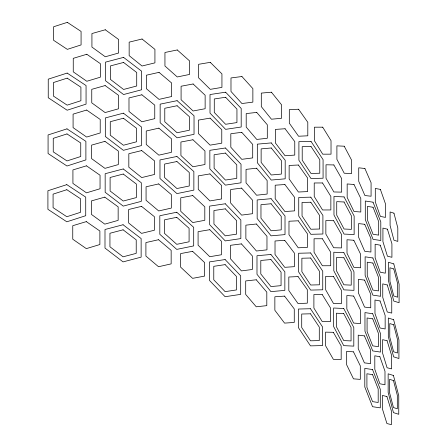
<?xml version="1.0" encoding="UTF-8"?>
<svg xmlns="http://www.w3.org/2000/svg" width="447" height="447" viewBox="0 0 447 447"><rect width="100%" height="100%" fill="white"/><g stroke="black" fill="none" stroke-linecap="round" stroke-linejoin="round"><path stroke-width="0.67" d="M67.329 22.35L53.579 26.781L53.579 40.286L67.329 49.36L81.075 44.929L81.075 31.424L67.329 22.35M67.151 73.073L48.242 79.164L48.242 97.737L67.151 110.219L86.059 104.129L86.059 85.55L67.151 73.073M67.162 78.136L53.411 82.566L53.411 96.071L67.162 105.146L80.913 100.715L80.913 87.21L67.162 78.136M66.983 128.859L48.075 134.949L48.075 153.528L66.983 166.005L85.891 159.914L85.891 141.341L66.983 128.859M66.994 133.921L53.249 138.352L53.249 151.857L66.994 160.937L80.745 156.506L80.745 142.995L66.994 133.921M66.821 184.645L47.913 190.74L47.913 209.313L66.821 221.796L85.729 215.7L85.729 197.127L66.821 184.645M66.832 189.707L53.081 194.138L53.081 207.643L66.832 216.722L80.577 212.291L80.577 198.786L66.832 189.707M86.819 54.255L73.252 58.35L73.252 71.855L86.819 81.265L100.379 77.175L100.379 63.67L86.819 54.255M86.651 110.04L73.085 114.136L73.085 127.641L86.651 137.056L100.217 132.96L100.217 119.455L86.651 110.04M86.483 165.826L72.922 169.921L72.922 183.426L86.483 192.841L100.05 188.746L100.05 175.241L86.483 165.826M86.321 221.617L72.755 225.707L72.755 239.212L86.321 248.627L99.882 244.531L99.882 231.026L86.321 221.617M105.285 29.77L91.926 33.547L91.926 47.052L105.285 56.78L118.651 53.009L118.651 39.504L105.285 29.77M105.123 85.556L91.758 89.333L91.758 102.838L105.123 112.571L118.489 108.794L118.489 95.289L105.123 85.556M104.956 141.347L91.59 145.119L91.59 158.624L104.956 168.357L118.321 164.58L118.321 151.075L104.956 141.347M104.794 197.133L91.428 200.904L91.428 214.409L104.794 224.143L118.153 220.365L118.153 206.86L104.794 197.133M123.562 57.384L105.492 62.144L105.492 80.717L123.562 94.535L141.632 89.774L141.632 71.202L123.562 57.384M123.573 62.451L110.437 65.91L110.437 79.415L123.573 89.461L136.715 86.003L136.715 72.498L123.573 62.451M123.394 113.169L105.324 117.93L105.324 136.503L123.394 150.321L141.47 145.56L141.47 126.987L123.394 113.169M123.411 118.237L110.269 121.696L110.269 135.201L123.411 145.247L136.547 141.788L136.547 128.283L123.411 118.237M123.232 168.955L105.162 173.715L105.162 192.288L123.232 206.106L141.302 201.351L141.302 182.773L123.232 168.955M123.243 174.023L110.102 177.481L110.102 190.986L123.243 201.033L136.385 197.574L136.385 184.069L123.243 174.023M123.065 224.746L104.995 229.501L104.995 248.074L123.065 261.892L141.135 257.137L141.135 238.564L123.065 224.746M123.076 229.808L109.94 233.267L109.94 246.772L123.076 256.818L136.218 253.36L136.218 239.855L123.076 229.808M142.04 39.001L129.155 42.141L129.155 55.646L142.04 66.011L154.925 62.871L154.925 49.366L142.04 39.001M141.872 94.786L128.987 97.927L128.987 111.432L141.872 121.796L154.757 118.656L154.757 105.151L141.872 94.786M141.71 150.572L128.825 153.712L128.825 167.217L141.71 177.582L154.595 174.442L154.595 160.937L141.71 150.572M141.543 206.358L128.658 209.498L128.658 223.003L141.543 233.373L154.427 230.233L154.427 216.722L141.543 206.358M159.026 72.358L146.398 75.202L146.398 88.713L159.026 99.368L171.654 96.524L171.654 83.019L159.026 72.358M158.864 128.144L146.236 130.993L146.236 144.498L158.864 155.154L171.486 152.31L171.486 138.805L158.864 128.144M158.696 183.929L146.068 186.779L146.068 200.284L158.696 210.945L171.324 208.095L171.324 194.59L158.696 183.929M158.529 239.715L145.906 242.565L145.906 256.07L158.529 266.73L171.156 263.881L171.156 250.376L158.529 239.715M177.263 49.952L164.943 52.483L164.943 65.988L177.263 76.962L189.584 74.431L189.584 60.926L177.263 49.952M177.09 100.67L160.149 104.151L160.149 122.724L177.09 137.816L194.032 134.335L194.032 115.762L177.09 100.67M177.096 105.738L164.781 108.269L164.781 121.774L177.096 132.748L189.416 130.217L189.416 116.712L177.096 105.738M176.923 156.456L159.981 159.937L159.981 178.509L176.923 193.607L193.864 190.126L193.864 171.547L176.923 156.456M176.934 161.523L164.613 164.055L164.613 177.56L176.934 188.533L189.249 186.002L189.249 172.497L176.934 161.523M176.755 212.241L159.814 215.722L159.814 234.301L176.755 249.392L193.696 245.911L193.696 227.333L176.755 212.241M176.766 217.309L164.451 219.84L164.451 233.345L176.766 244.319L189.087 241.788L189.087 228.283L176.766 217.309M193.11 83.975L181.085 86.232L181.085 99.737L193.11 110.985L205.134 108.727L205.134 95.222L193.11 83.975M192.942 139.76L180.918 142.017L180.918 155.522L192.942 166.77L204.966 164.513L204.966 151.008L192.942 139.76M192.78 195.546L180.756 197.803L180.756 211.314L192.78 222.561L204.804 220.304L204.804 206.793L192.78 195.546M192.612 251.337L180.588 253.594L180.588 267.099L192.612 278.347L204.637 276.09L204.637 262.585L192.612 251.337M210.263 62.345L198.585 64.307L198.585 77.812L210.263 89.355L221.935 87.394L221.935 73.889L210.263 62.345M210.096 118.131L198.423 120.092L198.423 133.597L210.096 145.141L221.773 143.18L221.773 129.675L210.096 118.131M209.934 173.917L198.256 175.878L198.256 189.383L209.934 200.932L221.606 198.971L221.606 185.46L209.934 173.917M209.766 229.702L198.088 231.669L198.088 245.174L209.766 256.718L221.444 254.756L221.444 241.251L209.766 229.702M225.601 92.199L210.006 94.529L210.006 113.102L225.601 129.345L241.19 127.015L241.19 108.437L225.601 92.199M225.606 97.267L214.275 98.96L214.275 112.465L225.606 124.277L236.944 122.579L236.944 109.074L225.606 97.267M225.433 147.985L209.844 150.315L209.844 168.893L225.433 185.131L241.022 182.801L241.022 164.228L225.433 147.985M225.444 153.053L214.107 154.746L214.107 168.251L225.444 180.063L236.781 178.364L236.781 164.859L225.444 153.053M225.266 203.771L209.677 206.101L209.677 224.679L225.266 240.916L240.855 238.586L240.855 220.013L225.266 203.771M225.277 208.838L213.94 210.531L213.94 224.042L225.277 235.848L236.614 234.15L236.614 220.645L225.277 208.838M225.104 259.556L209.514 261.892L209.514 280.465L225.104 296.707L240.693 294.372L240.693 275.799L225.104 259.556M225.115 264.624L213.778 266.323L213.778 279.828L225.115 291.634L236.446 289.941L236.446 276.43L225.115 264.624M241.928 76.526L230.987 77.946L230.987 91.451L241.928 103.542L252.868 102.128L252.868 88.618L241.928 76.526M241.76 132.318L230.82 133.731L230.82 147.236L241.76 159.328L252.706 157.914L252.706 144.409L241.76 132.318M241.598 188.103L230.658 189.517L230.658 203.022L241.598 215.113L252.538 213.7L252.538 200.195L241.598 188.103M241.43 243.889L230.49 245.302L230.49 258.807L241.43 270.899L252.371 269.485L252.371 255.98L241.43 243.889M256.751 112.42L246.202 113.583L246.202 127.088L256.751 139.436L267.3 138.274L267.3 124.769L256.751 112.42M256.589 168.206L246.04 169.368L246.04 182.873L256.589 195.222L267.138 194.059L267.138 180.554L256.589 168.206M256.422 223.997L245.872 225.154L245.872 238.659L256.422 251.007L266.971 249.851L266.971 236.34L256.422 223.997M256.26 279.783L245.705 280.94L245.705 294.444L256.26 306.793L266.809 305.636L266.809 292.131L256.26 279.783M271.43 92.194L261.299 93.099L261.299 106.604L271.43 119.204L281.554 118.299L281.554 104.794L271.43 92.194M271.251 142.911L257.321 144.152L257.321 162.73L271.251 180.057L285.186 178.817L285.186 160.238L271.251 142.911M271.262 147.979L261.132 148.885L261.132 162.39L271.262 174.989L281.392 174.084L281.392 160.579L271.262 147.979M271.089 198.697L257.159 199.943L257.159 218.516L271.089 235.843L285.018 234.602L285.018 216.024L271.089 198.697M271.094 203.765L260.97 204.67L260.97 218.175L271.094 230.775L281.224 229.87L281.224 216.365L271.094 203.765M270.921 254.483L256.991 255.729L256.991 274.302L270.921 291.634L284.851 290.388L284.851 271.815L270.921 254.483M270.932 259.551L260.802 260.456L260.802 273.961L270.932 286.561L281.062 285.655L281.062 272.15L270.932 259.551M285.057 128.742L275.358 129.412L275.358 142.917L285.057 155.757L294.763 155.087L294.763 141.582L285.057 128.742M284.895 184.533L275.19 185.198L275.19 198.703L284.895 211.543L294.601 210.872L294.601 197.367L284.895 184.533M284.728 240.318L275.022 240.989L275.022 254.494L284.728 267.328L294.433 266.658L294.433 253.153L284.728 240.318M284.566 296.104L274.86 296.774L274.86 310.279L284.566 323.114L294.266 322.443L294.266 308.938L284.566 296.104M298.557 109.224L289.31 109.66L289.31 123.165L298.557 136.234L307.799 135.799L307.799 122.294L298.557 109.224M298.389 165.01L289.142 165.446L289.142 178.951L298.389 192.02L307.637 191.584L307.637 178.079L298.389 165.01M298.222 220.796L288.98 221.231L288.98 234.736L298.222 247.806L307.469 247.37L307.469 233.865L298.222 220.796M298.06 276.581L288.812 277.017L288.812 290.528L298.06 303.597L307.307 303.161L307.307 289.65L298.06 276.581M310.989 141.369L298.903 141.677L298.903 160.249L310.989 178.521L323.075 178.213L323.075 159.64L310.989 141.369M310.995 146.443L302.211 146.661L302.211 160.166L310.995 173.453L319.784 173.229L319.784 159.724L310.995 146.443M310.821 197.161L298.741 197.462L298.741 216.035L310.821 234.306L322.907 234.005L322.907 215.426L310.821 197.161M310.833 202.228L302.043 202.446L302.043 215.951L310.833 229.238L319.616 229.015L319.616 215.51L310.833 202.228M310.659 252.946L298.574 253.248L298.574 271.821L310.659 290.092L322.745 289.79L322.745 271.217L310.659 252.946M310.665 258.014L301.881 258.232L301.881 271.742L310.665 285.024L319.454 284.8L319.454 271.295L310.665 258.014M310.492 308.732L298.406 309.033L298.406 327.612L310.492 345.877L322.578 345.576L322.578 327.003L310.492 308.732M310.503 313.8L301.714 314.023L301.714 327.528L310.503 340.81L319.287 340.592L319.287 327.087L310.503 313.8M322.706 127.171L314.392 127.194L314.392 140.699L322.706 154.181L331.026 154.165L331.026 140.66L322.706 127.171M322.544 182.957L314.224 182.979L314.224 196.484L322.544 209.973L330.858 209.95L330.858 196.445L322.544 182.957M322.376 238.748L314.062 238.765L314.062 252.27L322.376 265.758L330.696 265.736L330.696 252.231L322.376 238.748M322.214 294.534L313.895 294.551L313.895 308.056L322.214 321.544L330.529 321.522L330.529 308.017L322.214 294.534M333.848 164.949L326.019 164.775L326.019 178.28L333.848 191.959L341.676 192.132L341.676 178.627L333.848 164.949M333.68 220.734L325.852 220.561L325.852 234.066L333.68 247.744L341.508 247.923L341.508 234.412L333.68 220.734M333.518 276.52L325.69 276.347L325.69 289.852L333.518 303.535L341.346 303.709L341.346 290.204L333.518 276.52M333.35 332.311L325.522 332.138L325.522 345.643L333.35 359.321L341.178 359.494L341.178 345.989L333.35 332.311M344.224 146.208L336.898 145.856L336.898 159.361L344.224 173.218L351.554 173.57L351.554 160.065L344.224 146.208M344.056 196.926L333.97 196.44L333.97 215.013L344.056 234.072L354.136 234.558L354.136 215.985L344.056 196.926M344.061 201.994L336.731 201.642L336.731 215.147L344.061 229.004L351.392 229.356L351.392 215.851L344.061 201.994M343.888 252.711L333.808 252.225L333.808 270.798L343.888 289.857L353.968 290.343L353.968 271.77L343.888 252.711M343.894 257.779L336.563 257.427L336.563 270.932L343.894 284.789L351.225 285.141L351.225 271.636L343.894 257.779M343.721 308.497L333.641 308.011L333.641 326.584L343.721 345.643L353.806 346.129L353.806 327.556L343.721 308.497M343.732 313.565L336.401 313.213L336.401 326.718L343.732 340.575L351.057 340.932L351.057 327.422L343.732 313.565M353.985 184.477L347.168 183.957L347.168 197.462L353.985 211.492L360.802 212.012L360.802 198.507L353.985 184.477M353.817 240.268L347.006 239.743L347.006 253.248L353.817 267.278L360.634 267.798L360.634 254.293L353.817 240.268M353.655 296.054L346.838 295.528L346.838 309.039L353.655 323.064L360.472 323.583L360.472 310.078L353.655 296.054M353.488 351.839L346.671 351.32L346.671 364.825L353.488 378.849L360.304 379.369L360.304 365.864L353.488 351.839M364.903 168.513L358.729 167.804L358.729 181.309L364.903 195.523L371.077 196.233L371.077 182.728L364.903 168.513M364.735 224.299L358.561 223.589L358.561 237.094L364.735 251.309L370.909 252.019L370.909 238.514L364.735 224.299M364.568 280.085L358.393 279.375L358.393 292.88L364.568 307.095L370.742 307.804L370.742 294.299L364.568 280.085M364.406 335.87L358.231 335.161L358.231 348.666L364.406 362.886L370.58 363.595L370.58 350.085L364.406 335.87M373.044 202.189L365.294 201.021L365.294 219.594L373.044 239.341L380.794 240.508L380.794 221.935L373.044 202.189M373.049 207.257L367.412 206.408L367.412 219.913L373.049 234.273L378.682 235.122L378.682 221.617L373.049 207.257M372.876 257.975L365.126 256.807L365.126 275.38L372.876 295.126L380.626 296.294L380.626 277.721L372.876 257.975M372.882 263.048L367.25 262.193L367.25 275.698L372.882 290.058L378.52 290.908L378.52 277.403L372.882 263.048M372.714 313.76L364.964 312.593L364.964 331.166L372.714 350.912L380.464 352.08L380.464 333.507L372.714 313.76M372.72 318.834L367.082 317.979L367.082 331.49L372.72 345.844L378.352 346.693L378.352 333.188L372.72 318.834M372.547 369.552L364.797 368.378L364.797 386.951L372.547 406.697L380.296 407.865L380.296 389.292L372.547 369.552M372.552 374.62L366.914 373.77L366.914 387.275L372.552 401.629L378.19 402.479L378.19 388.974L372.552 374.62M380.391 189.411L375.301 188.433L375.301 201.938L380.391 216.421L385.482 217.398L385.482 203.893L380.391 189.411M380.229 245.196L375.134 244.218L375.134 257.723L380.229 272.206L385.32 273.184L385.32 259.679L380.229 245.196M380.062 300.982L374.972 300.004L374.972 313.509L380.062 327.992L385.152 328.97L385.152 315.465L380.062 300.982M379.894 356.767L374.804 355.79L374.804 369.295L379.894 383.777L384.99 384.755L384.99 371.25L379.894 356.767M387.42 229.182L382.923 228.082L382.923 241.587L387.42 256.192L391.918 257.293L391.918 243.783L387.42 229.182M387.258 284.968L382.755 283.867L382.755 297.372L387.258 311.978L391.756 313.079L391.756 299.574L387.258 284.968M387.091 340.754L382.593 339.653L382.593 353.158L387.091 367.764L391.589 368.864L391.589 355.359L387.091 340.754M386.923 396.539L382.425 395.439L382.425 408.949L386.923 423.549L391.427 424.65L391.427 411.145L386.923 396.539M393.952 213.185L390.091 211.979L390.091 225.484L393.952 240.201L397.808 241.414L397.808 227.903L393.952 213.185M393.785 263.903L388.477 262.238L388.477 280.811L393.785 301.054L399.087 302.72L399.087 284.147L393.785 263.903M393.785 268.977L389.929 267.764L389.929 281.269L393.785 295.987L397.646 297.199L397.646 283.694L393.785 268.977M393.617 319.689L388.309 318.024L388.309 336.597L393.617 356.84L398.925 358.505L398.925 339.932L393.617 319.689M393.623 324.762L389.762 323.55L389.762 337.055L393.623 351.772L397.478 352.985L397.478 339.48L393.623 324.762M393.449 375.48L388.147 373.809L388.147 392.388L393.449 412.626L398.758 414.291L398.758 395.718L393.449 375.48M393.455 380.548L389.594 379.335L389.594 392.84L393.455 407.558L397.316 408.77L397.316 395.265L393.455 380.548"/></g></svg>
